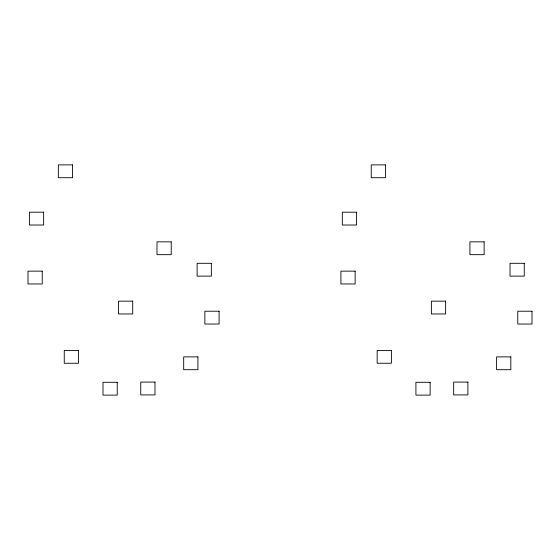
<?xml version="1.0" encoding="UTF-8"?>
<svg xmlns="http://www.w3.org/2000/svg" width="560" height="560" viewBox="0 0 560 560"><rect width="100%" height="100%" fill="white"/><g stroke="black" fill="none" stroke-linecap="round" stroke-linejoin="round"><path stroke-width="0.84" d="M72.576 164.885L58.345 164.885L58.345 177.709L72.576 177.709L72.576 164.885M385.483 164.885L371.245 164.885L371.245 177.709L385.483 177.709L385.483 164.885M43.638 212.198L29.4 212.198L29.4 225.015L43.638 225.015L43.638 212.198M356.538 212.198L342.307 212.198L342.307 225.015L356.538 225.015L356.538 212.198M171.234 241.843L156.996 241.843L156.996 254.667L171.234 254.667L171.234 241.843M484.134 241.843L469.903 241.843L469.903 254.667L484.134 254.667L484.134 241.843M211.358 263.305L197.12 263.305L197.12 276.122L211.358 276.122L211.358 263.305M524.258 263.305L510.027 263.305L510.027 276.122L524.258 276.122L524.258 263.305M42.231 271.152L28 271.152L28 283.976L42.231 283.976L42.231 271.152M355.138 271.152L340.907 271.152L340.907 283.976L355.138 283.976L355.138 271.152M132.713 301.147L118.482 301.147L118.482 313.964L132.713 313.964L132.713 301.147M445.62 301.147L431.389 301.147L431.389 313.964L445.62 313.964L445.62 301.147M219.093 311.213L204.862 311.213L204.862 324.03L219.093 324.03L219.093 311.213M532 311.213L517.769 311.213L517.769 324.03L532 324.03L532 311.213M78.498 350.427L64.26 350.427L64.26 363.251L78.498 363.251L78.498 350.427M391.398 350.427L377.167 350.427L377.167 363.251L391.398 363.251L391.398 350.427M197.918 356.881L183.687 356.881L183.687 369.698L197.918 369.698L197.918 356.881M510.825 356.881L496.594 356.881L496.594 369.698L510.825 369.698L510.825 356.881M154.98 382.088L140.742 382.088L140.742 394.912L154.98 394.912L154.98 382.088M467.887 382.088L453.649 382.088L453.649 394.912L467.887 394.912L467.887 382.088M117.236 382.291L103.005 382.291L103.005 395.115L117.236 395.115L117.236 382.291M430.143 382.291L415.912 382.291L415.912 395.115L430.143 395.115L430.143 382.291"/></g></svg>
